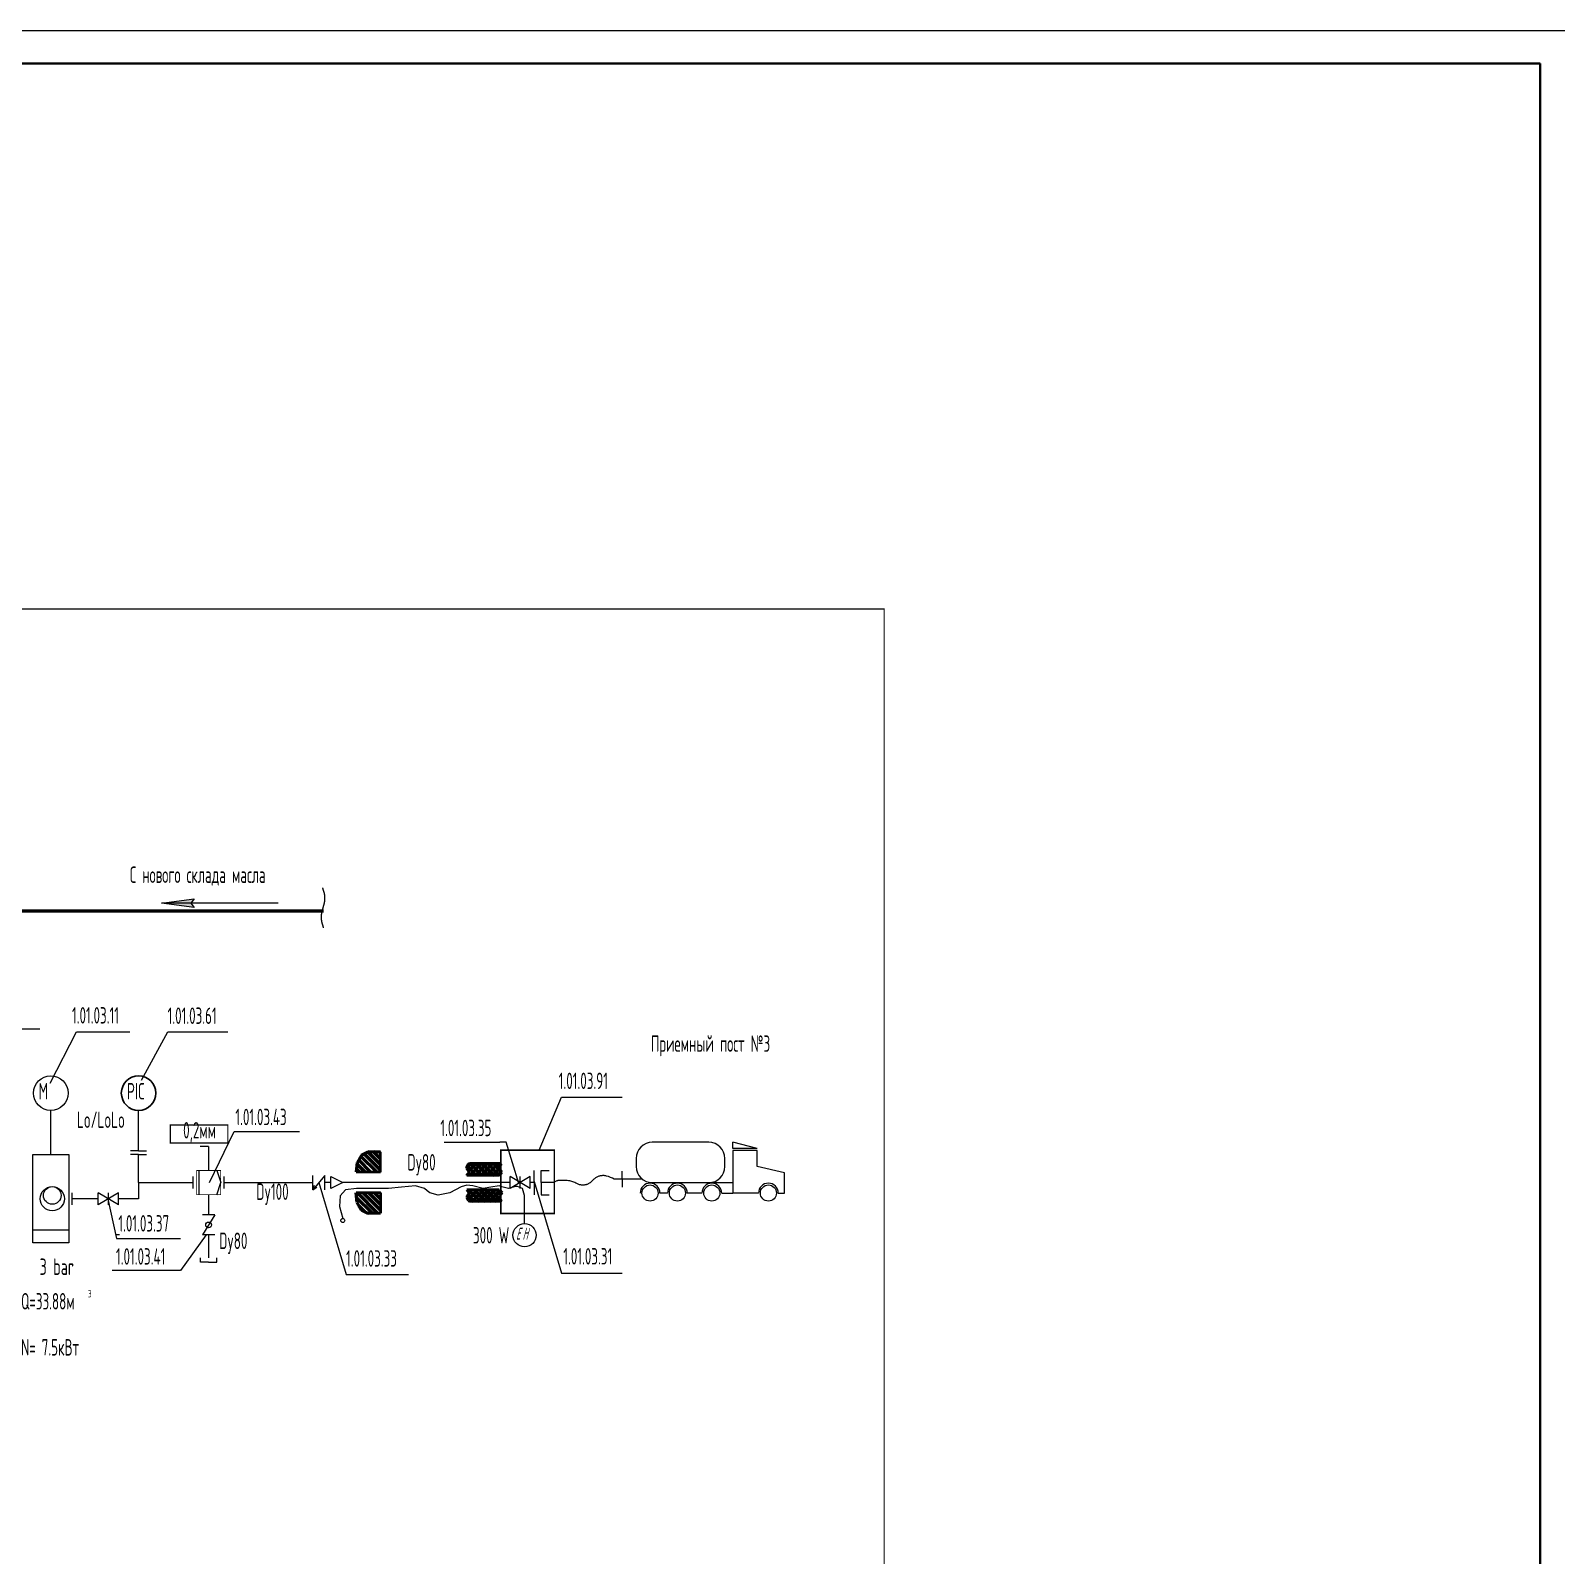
# Model space of a CAD drawing. Header units: millimetres. Extents: x -2281 to 17340, y -2563 to 4166.
# Drawn here: x 1447.5 to 1679.5, y 956.2 to 1188 of the extents above; entities that cross this region are included whole.
import ezdxf

# ---------------------------------------------------------------- set-up
doc = ezdxf.new("R2010")
doc.units = ezdxf.units.MM
for name, pattern in [('K5LT32776', [0]), ('K5LT32777', [0]), ('K5LT32781', [0]), ('K5LT32782', [0]), ('K5LT32786', [0]), ('K5LT32795', [0]), ('K5LT32800', [24.957505, 11.9988, -5.9994, 0.959904, -5.9994]), ('K5LT32801', [0]), ('K5LT32802', [0]), ('K5LT32803', [0]), ('K5LT32804', [0]), ('K5LT_BASIC', [0]), ('K5LT_THIN', [0])]:
    doc.linetypes.add(name, pattern=pattern)
doc.layers.add('Системный слой', color=7, linetype='Continuous')
doc.styles.add('KTEXTSTYLE', font='GOST_AU.SHX', dxfattribs={"width": 0.96, "height": 5})

# ---------------------------------------------------------------- blocks, each defined once
blk = doc.blocks.new('U9')
at = {"layer": 'Системный слой', "color": 7, "linetype": 'K5LT_THIN', "lineweight": 13}
for p, q in [((1491.9, 1057.69), (1491.92, 1057.64)), ((1491.92, 1057.64), (1491.94, 1057.59)), ((1491.94, 1057.59), (1491.95, 1057.54)), ((1491.95, 1057.54), (1491.97, 1057.49)), ((1491.97, 1057.49), (1491.99, 1057.44)), ((1491.99, 1057.44), (1492, 1057.39)), ((1492, 1057.39), (1492.02, 1057.34)), ((1492.02, 1057.34), (1492.04, 1057.29)), ((1492.04, 1057.29), (1492.05, 1057.24)), ((1492.05, 1057.24), (1492.07, 1057.19)), ((1492.07, 1057.19), (1492.08, 1057.15)), ((1492.08, 1057.15), (1492.09, 1057.1)), ((1492.09, 1057.1), (1492.11, 1057.05)), ((1492.11, 1057.05), (1492.12, 1057)), ((1492.12, 1057), (1492.13, 1056.95)), ((1492.13, 1056.95), (1492.15, 1056.9)), ((1492.15, 1056.9), (1492.16, 1056.85)), ((1492.16, 1056.85), (1492.17, 1056.8)), ((1492.17, 1056.8), (1492.18, 1056.75)), ((1492.18, 1056.75), (1492.19, 1056.7)), ((1492.19, 1055.5), (1492.18, 1055.45)), ((1492.19, 1056.7), (1492.2, 1056.65)), ((1492.2, 1055.55), (1492.19, 1055.5)), ((1492.2, 1056.65), (1492.21, 1056.6)), ((1492.21, 1055.65), (1492.2, 1055.6)), ((1492.2, 1055.6), (1492.2, 1055.55)), ((1492.21, 1056.6), (1492.21, 1056.55)), ((1492.21, 1056.55), (1492.22, 1056.5)), ((1492.22, 1055.7), (1492.21, 1055.65)), ((1492.22, 1056.5), (1492.23, 1056.45)), ((1492.23, 1055.8), (1492.22, 1055.75)), ((1492.22, 1055.75), (1492.22, 1055.7)), ((1492.23, 1056.45), (1492.23, 1056.4)), ((1492.23, 1056.4), (1492.23, 1056.35)), ((1492.23, 1056.35), (1492.24, 1056.3)), ((1492.24, 1055.9), (1492.23, 1055.85)), ((1492.23, 1055.85), (1492.23, 1055.8)), ((1492.24, 1056.3), (1492.24, 1056.25)), ((1492.24, 1056.25), (1492.24, 1056.2)), ((1492.24, 1056.2), (1492.24, 1056.15)), ((1492.24, 1056.15), (1492.24, 1056.1)), ((1492.24, 1056.1), (1492.24, 1056.05)), ((1492.24, 1056.05), (1492.24, 1056)), ((1492.24, 1056), (1492.24, 1055.95)), ((1492.24, 1055.95), (1492.24, 1055.9)), ((1491.71, 1053.29), (1491.7, 1053.24)), ((1491.7, 1053.24), (1491.7, 1053.19)), ((1491.7, 1053.19), (1491.71, 1053.14)), ((1491.72, 1053.49), (1491.71, 1053.44)), ((1491.71, 1053.44), (1491.71, 1053.39)), ((1491.71, 1053.39), (1491.71, 1053.34)), ((1491.71, 1053.34), (1491.71, 1053.29)), ((1491.73, 1053.59), (1491.72, 1053.54)), ((1491.72, 1053.54), (1491.72, 1053.49)), ((1491.74, 1053.69), (1491.73, 1053.64)), ((1491.73, 1053.64), (1491.73, 1053.59)), ((1491.75, 1053.74), (1491.74, 1053.69)), ((1491.76, 1053.79), (1491.75, 1053.74)), ((1491.77, 1053.84), (1491.76, 1053.79)), ((1491.78, 1053.89), (1491.77, 1053.84)), ((1491.79, 1053.94), (1491.78, 1053.89)), ((1491.8, 1053.99), (1491.79, 1053.94)), ((1491.81, 1054.04), (1491.8, 1053.99)), ((1491.82, 1054.09), (1491.81, 1054.04)), ((1491.83, 1054.14), (1491.82, 1054.09)), ((1491.85, 1054.19), (1491.83, 1054.14)), ((1491.86, 1054.24), (1491.85, 1054.19)), ((1491.87, 1054.29), (1491.86, 1054.24)), ((1491.89, 1054.34), (1491.87, 1054.29)), ((1491.9, 1054.39), (1491.89, 1054.34)), ((1491.91, 1054.44), (1491.9, 1054.39)), ((1491.93, 1054.49), (1491.91, 1054.44)), ((1491.94, 1054.54), (1491.93, 1054.49)), ((1491.96, 1054.59), (1491.94, 1054.54)), ((1491.97, 1054.64), (1491.96, 1054.59)), ((1491.99, 1054.69), (1491.97, 1054.64)), ((1492, 1054.74), (1491.99, 1054.69)), ((1492.01, 1054.79), (1492, 1054.74)), ((1492.03, 1054.84), (1492.01, 1054.79)), ((1492.04, 1054.89), (1492.03, 1054.84)), ((1492.06, 1054.94), (1492.04, 1054.89)), ((1492.07, 1054.99), (1492.06, 1054.94)), ((1492.08, 1055.04), (1492.07, 1054.99)), ((1492.1, 1055.1), (1492.08, 1055.04)), ((1492.11, 1055.15), (1492.1, 1055.1)), ((1492.12, 1055.2), (1492.11, 1055.15)), ((1492.13, 1055.25), (1492.12, 1055.2)), ((1492.15, 1055.3), (1492.13, 1055.25)), ((1492.16, 1055.35), (1492.15, 1055.3)), ((1492.17, 1055.4), (1492.16, 1055.35)), ((1492.18, 1055.45), (1492.17, 1055.4)), ((1491.71, 1053.14), (1491.71, 1053.09)), ((1491.71, 1053.09), (1491.71, 1053.04)), ((1491.71, 1053.04), (1491.71, 1052.99)), ((1491.71, 1052.99), (1491.72, 1052.94)), ((1491.72, 1052.94), (1491.72, 1052.89)), ((1491.72, 1052.89), (1491.73, 1052.84)), ((1491.73, 1052.84), (1491.73, 1052.79)), ((1491.73, 1052.79), (1491.74, 1052.74)), ((1491.74, 1052.74), (1491.75, 1052.69)), ((1491.75, 1052.69), (1491.75, 1052.64)), ((1491.75, 1052.64), (1491.76, 1052.59)), ((1491.76, 1052.59), (1491.77, 1052.54)), ((1491.77, 1052.54), (1491.78, 1052.49)), ((1491.78, 1052.49), (1491.8, 1052.44)), ((1491.8, 1052.44), (1491.81, 1052.39)), ((1491.81, 1052.39), (1491.82, 1052.34)), ((1491.82, 1052.34), (1491.83, 1052.29)), ((1491.83, 1052.29), (1491.85, 1052.24)), ((1491.85, 1052.24), (1491.86, 1052.19)), ((1491.86, 1052.19), (1491.87, 1052.14)), ((1491.87, 1052.14), (1491.89, 1052.09)), ((1491.89, 1052.09), (1491.9, 1052.04)), ((1491.9, 1052.04), (1491.92, 1051.99)), ((1491.92, 1051.99), (1491.94, 1051.94)), ((1491.94, 1051.94), (1491.95, 1051.89)), ((1491.95, 1051.89), (1491.97, 1051.84)), ((1491.97, 1051.84), (1491.98, 1051.79)), ((1491.98, 1051.79), (1492, 1051.74)), ((1492, 1051.74), (1492.02, 1051.69)), ((1492.02, 1051.69), (1492.03, 1051.64)), ((1492.03, 1051.64), (1492.04, 1051.61))]:
    blk.add_line(p, q, dxfattribs=at)
blk = doc.blocks.new('U24')
at = {"layer": 'Системный слой', "color": 7, "char_height": 2.5, "attachment_point": 1, "style": 'KTEXTSTYLE'}
for s, insert in [('\\H3.5;\\W0.965;\\Q15;\\Q15;\\W0.565;\\H1.80;E', (1521.34, 1006)), ('\\H3.5;\\W0.965;\\Q15;\\Q15;\\W0.565;\\H1.80;Н', (1522.33, 1006))]:
    blk.add_mtext(s, dxfattribs=dict(at, insert=insert))
blk = doc.blocks.new('T8')
at = {"layer": 'Системный слой', "color": 7, "char_height": 2.5, "attachment_point": 1, "style": 'KTEXTSTYLE'}
for s, insert in [('\\H3.5;\\W0.965;\\Q15;\\Q0;\\W0.715;\\H2.50;Q=33.88м', (1446.1, 996.07)), ('\\H3.5;\\W0.965;\\Q15;\\Q0;\\W0.715;\\H1.11;3', (1456.27, 996.52)), ('\\H3.5;\\W0.965;\\Q15;\\Q0;\\W0.715;\\H2.50;N= 7.5кВт', (1446.1, 989.07))]:
    blk.add_mtext(s, dxfattribs=dict(at, insert=insert))
blk = doc.blocks.new('U203')
at = {"layer": 'Системный слой'}
blk.add_hatch(color=7, dxfattribs=at).paths.add_polyline_path([(1471.92, 1055.33), (1472.42, 1055.99), (1467.42, 1055.33), (1472.42, 1054.67)])
at = {"layer": 'Системный слой', "color": 7, "linetype": 'K5LT_THIN', "lineweight": 13}
for p, q in [((1467.42, 1055.33), (1472.42, 1055.99)), ((1472.42, 1055.99), (1471.92, 1055.33)), ((1472.42, 1054.67), (1467.42, 1055.33)), ((1485.16, 1055.33), (1467.42, 1055.33)), ((1471.92, 1055.33), (1472.42, 1054.67))]:
    blk.add_line(p, q, dxfattribs=at)

msp = doc.modelspace()

# ---------------------------------------------------------------- linework, layer by layer
at = {"color": 7, "linetype": 'K5LT_THIN', "lineweight": 13}
msp.add_line((841, 1188), (1682, 1188), dxfattribs=at)
at = {"color": 5, "linetype": 'K5LT_BASIC', "lineweight": 35, "true_color": 0x0000ff}
for p, q in [((861, 1183), (1677, 1183)), ((1677, 1183), (1677, 5))]:
    msp.add_line(p, q, dxfattribs=at)
at = {"layer": 'Системный слой', "color": 191, "linetype": 'K5LT32781', "lineweight": 50, "true_color": 0xbf7fff}
msp.add_line((1492.04398, 1054.10371), (1393.52055, 1054.10371), dxfattribs=at)
at = {"layer": 'Системный слой', "color": 7, "linetype": 'K5LT32782', "lineweight": 0}
for p, q in [((1439.50662, 1036.24269), (1448.92774, 1036.24269)), ((1450.52825, 1027.97239), (1454.5123, 1035.77541)), ((1454.5123, 1035.77541), (1462.62877, 1035.77541)), ((1464.40118, 1028.43454), (1468.38522, 1035.77541)), ((1468.38522, 1035.77541), (1477.53296, 1035.77541)), ((1524.86266, 1017.78113), (1528.25106, 1025.86896)), ((1528.25106, 1025.86896), (1528.68856, 1025.86896)), ((1528.68856, 1025.86896), (1537.48243, 1025.86896)), ((1474.71745, 1012.88591), (1478.48275, 1020.62246)), ((1478.48275, 1020.62246), (1478.92025, 1020.62246)), ((1478.92025, 1020.62246), (1488.39536, 1020.62246)), ((1510.38818, 1018.98589), (1518.85515, 1018.98589)), ((1519.85148, 1018.98589), (1518.85515, 1018.98589)), ((1521.77771, 1012.71621), (1519.85148, 1018.98589)), ((1491.35754, 1012.86166), (1495.49252, 998.91655)), ((1524.10812, 1013.0227), (1528.25106, 999.07783)), ((1459.24785, 1010.60931), (1460.61191, 1004.34308)), ((1460.61191, 1004.9746), (1461.04941, 1004.9746)), ((1474.20818, 1004.89916), (1470.34003, 999.51431)), ((1460.58369, 1004.34308), (1470.34003, 1004.34308)), ((1470.34003, 999.51431), (1459.92988, 999.51431)), ((1495.49252, 998.91655), (1495.93002, 998.91655)), ((1495.93002, 998.91655), (1504.99044, 998.91655)), ((1528.25106, 999.07783), (1528.68856, 999.07783)), ((1528.68856, 999.07783), (1537.48243, 999.07783))]:
    msp.add_line(p, q, dxfattribs=at)
at = {"layer": 'Системный слой', "color": 7, "linetype": 'K5LT_THIN', "lineweight": 13}
for p, q in [((1450.61117, 1017.14916), (1450.61117, 1023.84037)), ((1474.60596, 1018.37416), (1473.29346, 1018.37416)), ((1474.60596, 1018.37416), (1474.60596, 1014.69916)), ((1447.8677, 1003.71845), (1447.8677, 1017.14916)), ((1447.8677, 1017.14916), (1453.35465, 1017.14916)), ((1453.35465, 1017.14916), (1453.35465, 1003.71845)), ((1472.25245, 1011.94291), (1472.25245, 1013.78041)), ((1473.13779, 1014.69916), (1473.13779, 1011.02416)), ((1475.85582, 1014.69916), (1476.44346, 1012.86166)), ((1476.95945, 1011.94291), (1476.95945, 1013.78041)), ((1490.43879, 1011.75916), (1490.43879, 1013.96416)), ((1492.27629, 1013.96416), (1490.43879, 1011.75916)), ((1492.27629, 1011.75916), (1492.27629, 1013.96416)), ((1493.15707, 1011.94291), (1493.15707, 1013.78041)), ((1493.15707, 1013.78041), (1495.01477, 1012.86166)), ((1520.42887, 1011.94291), (1520.42887, 1013.78041)), ((1523.49137, 1011.94291), (1520.42887, 1013.78041)), ((1523.49137, 1013.78041), (1520.42887, 1011.94291)), ((1521.96706, 1011.94291), (1521.96706, 1013.78041)), ((1523.49137, 1011.94291), (1523.49137, 1013.78041)), ((1524.09093, 1012.86166), (1524.09093, 1014.69916)), ((1525.13489, 1012.86166), (1525.13489, 1014.69916)), ((1525.13489, 1014.69916), (1526.35989, 1014.69916)), ((1463.95609, 1012.86166), (1463.95609, 1010.41166)), ((1463.95609, 1012.86166), (1472.25245, 1012.86166)), ((1475.85582, 1011.02416), (1476.44346, 1012.86166)), ((1476.95945, 1012.86166), (1490.43879, 1012.86166)), ((1490.43879, 1011.75916), (1490.69545, 1012.4479)), ((1490.43879, 1011.75916), (1491.04149, 1012.17985)), ((1493.15707, 1012.86166), (1492.27629, 1012.86166)), ((1495.01477, 1012.86166), (1493.15707, 1011.94291)), ((1495.40288, 1011.75841), (1494.59271, 1010.84202)), ((1520.25074, 1011.95399), (1520.1641, 1011.94283)), ((1521.21509, 1012.29499), (1520.25074, 1011.95399)), ((1521.55059, 1012.27388), (1521.21509, 1012.29499)), ((1522.33613, 1011.94367), (1521.55059, 1012.27388)), ((1522.63355, 1010.91532), (1522.33613, 1011.94367)), ((1524.09093, 1012.86166), (1523.49137, 1012.86166)), ((1524.09093, 1012.86166), (1524.09093, 1011.02416)), ((1525.13489, 1012.86166), (1525.13489, 1011.02416)), ((1453.87064, 1009.49291), (1453.87064, 1011.33041)), ((1457.83109, 1010.41166), (1453.87064, 1010.41166)), ((1457.83109, 1009.49291), (1457.83109, 1011.33041)), ((1460.89359, 1009.49291), (1457.83109, 1011.33041)), ((1460.89359, 1011.33041), (1457.83109, 1009.49291)), ((1459.35723, 1009.49291), (1459.35723, 1011.33041)), ((1460.89359, 1009.49291), (1460.89359, 1011.33041)), ((1463.95609, 1010.41166), (1460.89359, 1010.41166)), ((1474.60596, 1011.02416), (1474.60596, 1007.96166)), ((1525.13489, 1011.02416), (1526.35989, 1011.02416)), ((1475.52471, 1007.96166), (1473.68721, 1007.96166)), ((1475.52471, 1007.96166), (1473.68721, 1004.89916)), ((1453.35465, 1005.60853), (1447.8677, 1005.60853)), ((1475.52471, 1004.89916), (1473.68721, 1004.89916)), ((1474.60596, 1004.89916), (1474.60596, 1001.40422)), ((1453.35465, 1003.71845), (1447.8677, 1003.71845)), ((1473.38096, 1000.79172), (1473.38096, 1001.40422)), ((1474.60596, 1000.79172), (1473.38096, 1000.79172)), ((1474.60596, 1000.79172), (1475.83096, 1000.79172)), ((1475.83096, 1000.79172), (1475.83096, 1001.40422))]:
    msp.add_line(p, q, dxfattribs=at)
at = {"layer": 'Системный слой', "color": 7, "linetype": 'K5LT32776', "lineweight": 18}
for p, q in [((1463.95609, 1017.71537), (1463.95609, 1023.84037)), ((1550.62842, 1018.98666), (1542.05342, 1018.98666)), ((1557.96779, 1018.02956), (1554.29279, 1018.98666)), ((1554.29279, 1018.02956), (1554.29279, 1018.98666)), ((1463.95609, 1017.71537), (1462.73109, 1017.71537)), ((1463.95609, 1017.14916), (1462.73109, 1017.14916)), ((1463.95609, 1017.71537), (1465.18109, 1017.71537)), ((1463.95609, 1012.86166), (1463.95609, 1017.14916)), ((1463.95609, 1017.14916), (1465.18109, 1017.14916)), ((1539.60342, 1016.53666), (1539.60342, 1015.31166)), ((1553.07842, 1015.31166), (1553.07842, 1016.53666)), ((1557.96779, 1018.02956), (1554.29279, 1018.02956)), ((1557.96779, 1017.76166), (1554.29279, 1017.76166)), ((1554.29279, 1017.76166), (1554.29279, 1011.27534)), ((1557.96779, 1015.31166), (1557.96779, 1017.76166)), ((1537.48243, 1013.38113), (1537.48243, 1014.60613)), ((1562.14323, 1014.33784), (1557.96779, 1015.31166)), ((1562.14323, 1011.27534), (1562.14323, 1014.33784)), ((1497.10685, 1011.94278), (1495.40288, 1011.75841)), ((1499.85572, 1011.983), (1497.10685, 1011.94278)), ((1501.92731, 1011.94291), (1499.85572, 1011.983)), ((1503.94182, 1012.17695), (1501.92731, 1011.94291)), ((1506.03907, 1012.37), (1503.94182, 1012.17695)), ((1507.43067, 1011.94585), (1506.03907, 1012.37)), ((1507.84854, 1011.59249), (1507.43067, 1011.94585)), ((1508.22629, 1011.29507), (1507.84854, 1011.59249)), ((1512.10968, 1011.75954), (1511.28688, 1011.29343)), ((1513.00659, 1012.19814), (1512.10968, 1011.75954)), ((1513.85634, 1012.45237), (1513.00659, 1012.19814)), ((1514.74932, 1012.3527), (1513.85634, 1012.45237)), ((1516.36313, 1011.94295), (1514.74932, 1012.3527)), ((1517.50104, 1012.15665), (1516.36313, 1011.94295)), ((1518.75577, 1012.34781), (1517.50104, 1012.15665)), ((1519.15891, 1012.24017), (1518.75577, 1012.34781)), ((1520.1641, 1011.94283), (1519.15891, 1012.24017)), ((1526.97239, 1012.86166), (1525.13489, 1012.86166)), ((1537.48243, 1013.38113), (1536.25743, 1013.38113)), ((1540.54493, 1013.38113), (1537.48243, 1013.38113)), ((1537.48243, 1013.38113), (1537.48243, 1012.15613)), ((1542.05342, 1012.86166), (1550.62842, 1012.86166)), ((1550.62842, 1012.86166), (1554.29279, 1012.86166)), ((1494.59271, 1010.84202), (1494.50482, 1009.25051)), ((1494.50482, 1009.25051), (1495.00077, 1007.40535)), ((1509.48948, 1010.97028), (1508.22629, 1011.29507)), ((1511.28688, 1011.29343), (1509.48948, 1010.97028)), ((1522.63355, 1006.62782), (1522.63355, 1010.91532)), ((1544.36335, 1011.27534), (1543.20951, 1011.27534)), ((1549.58794, 1011.27534), (1547.37032, 1011.27534)), ((1552.59491, 1011.27534), (1554.29279, 1011.27534)), ((1558.19642, 1011.27534), (1554.29279, 1011.27534)), ((1561.20339, 1011.27534), (1562.14323, 1011.27534))]:
    msp.add_line(p, q, dxfattribs=at)
at = {"layer": 'Системный слой', "color": 6, "linetype": 'K5LT32801', "lineweight": 50, "true_color": 0xff00ff}
for p, q in [((1497.8381, 1017.05677), (1497.16446, 1015.86163)), ((1499.28395, 1014.42875), (1497.36236, 1016.35034)), ((1500.15016, 1014.42875), (1497.71125, 1016.86766)), ((1498.86345, 1017.54943), (1497.8381, 1017.05677)), ((1500.71441, 1014.73071), (1498.22973, 1017.21538)), ((1500.71441, 1015.59691), (1498.8472, 1017.46412)), ((1500.71441, 1017.49125), (1498.86345, 1017.54943)), ((1500.71441, 1016.46312), (1499.61081, 1017.56671)), ((1500.71441, 1017.32932), (1500.5406, 1017.50313)), ((1497.16446, 1015.86163), (1497.03941, 1014.42875)), ((1497.55154, 1014.42875), (1497.10026, 1014.88003)), ((1498.41775, 1014.42875), (1497.20319, 1015.6433)), ((1513.85812, 1015.0769), (1514.09236, 1015.5988)), ((1513.9391, 1014.89662), (1513.85812, 1015.0769)), ((1513.85813, 1013.96336), (1514.26291, 1014.42936)), ((1514.26291, 1014.42936), (1513.9391, 1014.89662)), ((1515.34105, 1013.96336), (1513.99333, 1015.31107)), ((1514.11034, 1014.64925), (1515.20506, 1015.74397)), ((1514.11192, 1015.51704), (1514.33885, 1015.74397)), ((1514.47484, 1013.96336), (1514.14497, 1014.29323)), ((1514.29065, 1013.96336), (1516.07126, 1015.74397)), ((1516.20725, 1013.96336), (1514.42664, 1015.74397)), ((1515.15686, 1013.96336), (1516.93747, 1015.74397)), ((1517.07346, 1013.96336), (1515.29284, 1015.74397)), ((1516.02306, 1013.96336), (1517.80367, 1015.74397)), ((1517.93966, 1013.96336), (1516.15905, 1015.74397)), ((1516.88927, 1013.96336), (1518.66988, 1015.74397)), ((1518.78033, 1013.98889), (1517.02526, 1015.74397)), ((1517.75547, 1013.96336), (1518.80429, 1015.01218)), ((1519.14685, 1014.48858), (1517.89146, 1015.74397)), ((1518.62168, 1013.96336), (1519.14686, 1014.48854)), ((1519.00194, 1015.4997), (1518.75767, 1015.74397)), ((1518.75812, 1015.0769), (1518.99236, 1015.5988)), ((1518.8391, 1014.89662), (1518.75812, 1015.0769)), ((1518.75813, 1013.96336), (1519.16291, 1014.42936)), ((1519.16291, 1014.42936), (1518.8391, 1014.89662)), ((1513.85813, 1011.75997), (1514.26291, 1011.29397)), ((1514.07044, 1010.27833), (1515.55208, 1011.75997)), ((1515.86022, 1009.97936), (1514.07961, 1011.75997)), ((1514.24313, 1011.31722), (1514.68588, 1011.75997)), ((1514.63768, 1009.97936), (1516.41829, 1011.75997)), ((1516.72643, 1009.97936), (1514.94582, 1011.75997)), ((1515.50388, 1009.97936), (1517.28449, 1011.75997)), ((1517.59264, 1009.97936), (1515.81202, 1011.75997)), ((1516.37009, 1009.97936), (1518.1507, 1011.75997)), ((1518.45884, 1009.97936), (1516.67823, 1011.75997)), ((1517.23629, 1009.97936), (1518.87849, 1011.62155)), ((1518.89494, 1010.40946), (1517.54444, 1011.75997)), ((1519.07866, 1011.09196), (1518.41064, 1011.75997)), ((1518.75813, 1011.75997), (1519.16291, 1011.29397)), ((1497.16446, 1009.8617), (1497.03941, 1011.29458)), ((1499.45671, 1008.19255), (1497.09724, 1010.55202)), ((1497.8381, 1008.66656), (1497.16446, 1009.8617)), ((1500.29652, 1008.21895), (1497.22088, 1011.29458)), ((1498.37463, 1008.40842), (1497.50889, 1009.27416)), ((1500.71441, 1008.66726), (1498.08709, 1011.29458)), ((1500.71441, 1009.53347), (1498.95329, 1011.29458)), ((1500.71441, 1010.39968), (1499.8195, 1011.29458)), ((1513.9391, 1010.82671), (1513.85812, 1010.64643)), ((1513.85812, 1010.64643), (1514.09236, 1010.12453)), ((1514.26291, 1011.29397), (1513.9391, 1010.82671)), ((1514.99402, 1009.97936), (1514.02407, 1010.94931)), ((1518.1025, 1009.97936), (1518.76255, 1010.63941)), ((1518.8391, 1010.82671), (1518.75812, 1010.64643)), ((1518.75812, 1010.64643), (1518.99236, 1010.12453)), ((1519.16291, 1011.29397), (1518.8391, 1010.82671)), ((1498.86345, 1008.1739), (1497.8381, 1008.66656)), ((1500.71441, 1008.23208), (1498.86345, 1008.1739))]:
    msp.add_line(p, q, dxfattribs=at)
at = {"layer": 'Системный слой', "color": 6, "linetype": 'K5LT32802', "lineweight": 40, "true_color": 0xff00ff}
for p, q in [((1500.71441, 1014.42875), (1500.71441, 1017.49125)), ((1500.71441, 1014.42875), (1497.03941, 1014.42875)), ((1518.75813, 1013.96336), (1513.85813, 1013.96336)), ((1519.14258, 1015.74397), (1514.24258, 1015.74397)), ((1518.75813, 1011.75997), (1513.85813, 1011.75997)), ((1500.71441, 1011.29458), (1497.03941, 1011.29458)), ((1500.71441, 1011.26588), (1500.68571, 1011.29458)), ((1500.71441, 1011.29458), (1500.71441, 1008.23208)), ((1514.09236, 1010.12453), (1514.24258, 1009.97936)), ((1519.14258, 1009.97936), (1514.24258, 1009.97936)), ((1518.96871, 1009.97936), (1519.07905, 1010.0897)), ((1518.99236, 1010.12453), (1519.14258, 1009.97936))]:
    msp.add_line(p, q, dxfattribs=at)
at = {"layer": 'Системный слой', "color": 6, "linetype": 'K5LT32803', "lineweight": 50, "true_color": 0xff00ff}
for p, q in [((1514.09236, 1015.5988), (1514.24258, 1015.74397)), ((1518.99236, 1015.5988), (1519.14258, 1015.74397))]:
    msp.add_line(p, q, dxfattribs=at)
at = {"layer": 'Системный слой', "color": 191, "linetype": 'K5LT32795', "lineweight": 18, "true_color": 0xbf7fff}
msp.add_line((1520.42887, 1012.86166), (1495.01477, 1012.86166), dxfattribs=at)
at = {"layer": 'Системный слой', "color": 191, "linetype": 'K5LT32800', "true_color": 0xbf7fff, "const_width": 0.18}
msp.add_lwpolyline([(1577.30733, 845.23472), (1401.00703, 845.23472), (1401.00703, 1100.0653), (1577.30733, 1100.0653)], close=True, dxfattribs=at)
at = {"layer": 'Системный слой', "color": 7, "linetype": 'K5LT32786', "const_width": 0.18}
msp.add_lwpolyline([(1477.53296, 1018.88288), (1468.79319, 1018.88288), (1468.79319, 1021.62621), (1477.53296, 1021.62621)], close=True, dxfattribs=at)
at = {"layer": 'Системный слой', "color": 7, "linetype": 'K5LT32777', "const_width": 0.25}
msp.add_lwpolyline([(1519.0041, 1017.78113), (1527.15782, 1017.78113), (1527.15782, 1008.15265), (1519.0041, 1008.15265)], close=True, dxfattribs=at)
at = {"layer": 'Системный слой', "color": 7, "linetype": 'K5LT_THIN', "const_width": 0.11}
msp.add_lwpolyline([(1476.44346, 1011.02416), (1472.76846, 1011.02416), (1472.76846, 1014.69916), (1476.44346, 1014.69916)], close=True, dxfattribs=at)
at = {"layer": 'Системный слой', "color": 7, "linetype": 'K5LT_THIN', "lineweight": 13}
for centre, radius in [((1450.61117, 1026.46537), 2.625), ((1450.83496, 1010.41166), 1.8375), ((1450.83496, 1010.91355), 1.33562), ((1474.60596, 1006.43041), 0.4375)]:
    msp.add_circle(centre, radius, dxfattribs=at)
at = {"layer": 'Системный слой', "color": 7, "linetype": 'K5LT32777', "lineweight": 25}
msp.add_circle((1463.95609, 1026.46537), 2.625, dxfattribs=at)
at = {"layer": 'Системный слой', "color": 7, "linetype": 'K5LT32776', "lineweight": 18}
for centre, radius in [((1541.70602, 1011.27534), 1.225), ((1545.86683, 1011.27534), 1.225), ((1551.09142, 1011.27534), 1.225), ((1559.69991, 1011.27534), 1.225), ((1495.00077, 1007.0991), 0.30625), ((1522.63355, 1004.86357), 1.76426)]:
    msp.add_circle(centre, radius, dxfattribs=at)
for centre, radius, start, end in [((1542.05342, 1016.53666), 2.45, 90, 180), ((1550.62842, 1016.53666), 2.45, 0, 90), ((1542.05342, 1015.31166), 2.45, 180, 270), ((1550.62842, 1015.31166), 2.45, 270, 0), ((1541.70602, 1011.27534), 1.50349, 0, 180), ((1545.86683, 1011.27534), 1.50349, 0, 180), ((1551.09142, 1011.27534), 1.50349, 0, 180), ((1559.69991, 1011.27534), 1.50349, 0, 180)]:
    msp.add_arc(centre, radius, start, end, dxfattribs=at)
at = {"layer": 'Системный слой', "color": 7, "linetype": 'K5LT32804', "lineweight": 15}
msp.add_open_spline([(1536.25743, 1013.38113), (1535.89136, 1013.56861), (1535.42711, 1013.81092), (1534.84641, 1013.91826), (1534.59861, 1013.93245), (1534.36732, 1013.92044), (1534.13929, 1013.88468), (1533.91591, 1013.82512), (1533.7054, 1013.74405), (1533.51266, 1013.64486), (1533.33277, 1013.5248), (1533.14284, 1013.36443), (1532.93668, 1013.16084), (1532.71481, 1012.94066), (1532.50305, 1012.76672), (1532.31485, 1012.65525), (1532.15131, 1012.58446), (1531.98313, 1012.53174), (1531.79941, 1012.49446), (1531.60168, 1012.47523), (1531.39622, 1012.47666), (1531.1913, 1012.49967), (1530.98945, 1012.54446), (1530.77739, 1012.61758), (1530.53429, 1012.72667), (1530.25998, 1012.86488), (1529.96122, 1012.99673), (1529.64647, 1013.08423), (1529.28382, 1013.14453), (1528.86259, 1013.17782), (1528.42284, 1013.18802), (1528.05926, 1013.21584), (1527.80402, 1013.19148), (1527.61824, 1013.14643), (1527.34239, 1013.05078), (1527.12869, 1012.94095), (1526.97239, 1012.86166)], degree=3, knots=[0, 0, 0, 0, 4.495695921, 5.509434257, 6.356013338, 7.169318793, 8.004778977, 8.842914476, 9.65987122, 10.434979959, 11.177848964, 11.989344322, 13.114074497, 14.304154153, 15.364085676, 16.060653666, 16.658597199, 17.283705909, 17.959733005, 18.678408127, 19.424242109, 20.173327764, 20.900041924, 21.65126359, 22.590555623, 23.773589026, 24.968479497, 26.105423273, 27.291318042, 28.931643013, 30.660407856, 32.044993729, 32.85282367, 33.417504236, 34.104605357, 36, 36, 36, 36], dxfattribs=at)

# ---------------------------------------------------------------- block references
at = {"layer": 'Системный слой'}
for name in ['U203', 'U9', 'U24', 'T8']:
    msp.add_blockref(name, (0, 0), dxfattribs=at)

# ---------------------------------------------------------------- texts
at = {"layer": 'Системный слой', "color": 7, "char_height": 2.5, "attachment_point": 1, "style": 'KTEXTSTYLE'}
for s, insert in [('\\H3.5;\\W0.965;\\Q15;\\Q0;\\W0.715;\\H2.50;С нового склада масла', (1462.63381, 1060.91193)), ('\\H3.5;\\W0.965;\\Q15;\\Q0;\\W0.715;\\H2.50;1.01.03.11', (1453.83137, 1039.53629)), ('\\H3.5;\\W0.965;\\Q15;\\Q0;\\W0.715;\\H2.50;1.01.03.61', (1468.36195, 1039.48012)), ('\\H3.5;\\W0.965;\\Q15;\\Q0;\\W0.715;\\H2.50;Приемный пост №3', (1541.8442, 1035.24265)), ('\\H3.5;\\W0.965;\\Q15;\\Q0;\\W0.715;\\H2.50;{\\c16744383;M}', (1448.77129, 1028.00539)), ('\\H3.5;\\W0.965;\\Q15;\\Q0;\\W0.715;\\H2.50;PIC', (1462.206, 1028.00539)), ('\\H3.5;\\W0.965;\\Q15;\\Q0;\\W0.715;\\H2.50;1.01.03.91', (1527.8216, 1029.58281)), ('\\H3.5;\\W0.965;\\Q15;\\Q0;\\W0.715;\\H2.50;Lo/LoLo', (1454.59514, 1023.66899)), ('\\H3.5;\\W0.965;\\Q15;\\Q0;\\W0.715;\\H2.50;1.01.03.43', (1478.67192, 1024.09136)), ('\\H3.5;\\W0.965;\\Q15;\\Q0;\\W0.715;\\H2.50;0,2мм', (1470.7282, 1022.06988)), ('\\H3.5;\\W0.965;\\Q15;\\Q0;\\W0.715;\\H2.50;1.01.03.35', (1509.82609, 1022.41862)), ('\\H3.5;\\W0.965;\\Q15;\\Q0;\\W0.715;\\H2.50;Dy80', (1504.82099, 1017.20191)), ('\\H3.5;\\W0.965;\\Q15;\\Q0;\\W0.715;\\H2.50;Dy100', (1481.85138, 1012.73384)), ('\\H3.5;\\W0.965;\\Q15;\\Q0;\\W0.715;\\H2.50;1.01.03.37', (1460.87829, 1007.91375)), ('\\H3.5;\\W0.965;\\Q15;\\Q0;\\W0.715;\\H2.50;Dy80', (1476.20483, 1005.26201)), ('\\H3.5;\\W0.965;\\Q15;\\Q0;\\W0.715;\\H2.50;300 W', (1514.79323, 1006.10385)), ('\\H3.5;\\W0.965;\\Q15;\\Q0;\\W0.715;\\H2.50;1.01.03.41', (1460.51781, 1002.88756)), ('\\H3.5;\\W0.965;\\Q15;\\Q0;\\W0.715;\\H2.50;1.01.03.33', (1495.50095, 1002.58131)), ('\\H3.5;\\W0.965;\\Q15;\\Q0;\\W0.715;\\H2.50;1.01.03.31', (1528.51944, 1002.90802)), ('\\H3.5;\\W0.965;\\Q15;\\Q0;\\W0.765;\\H2.50; 3 bar', (1447.93744, 1001.32102))]:
    msp.add_mtext(s, dxfattribs=dict(at, insert=insert))

doc.saveas('drawing.dxf')
